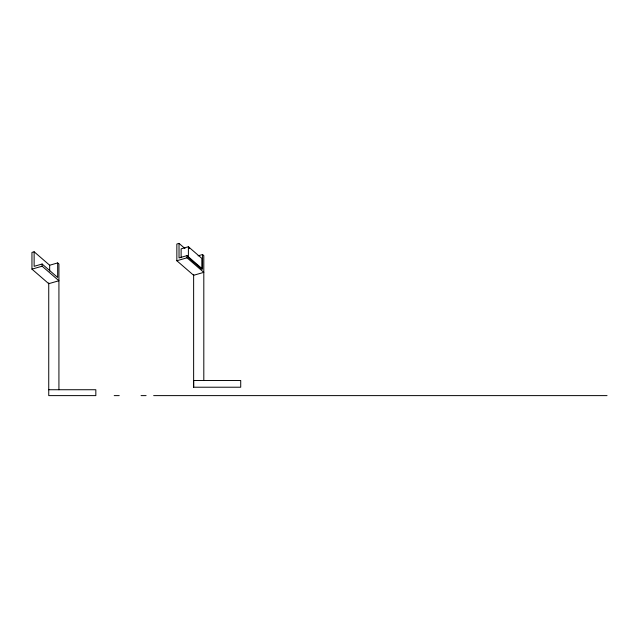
<?xml version="1.0" encoding="UTF-8"?>
<svg xmlns="http://www.w3.org/2000/svg" width="639" height="639" viewBox="0 0 639 639"><rect width="100%" height="100%" fill="white"/><g stroke="black" fill="none" stroke-linecap="round" stroke-linejoin="round"><path stroke-width="0.96" d="M34.131 251.782L31.95 252.413L31.95 269.139L48.74 283.684L58.924 280.745L42.126 266.199L42.126 264.019L34.131 266.327L34.131 251.782L49.666 265.233L49.666 271.056M31.95 269.139L42.126 266.199M49.666 265.233L57.662 262.925L58.924 264.019L58.924 389.734M179.024 243.387L176.843 244.018L176.843 260.744L193.633 275.289L203.809 272.35L187.019 257.805L187.019 255.624L179.024 257.932L179.024 243.387L184.943 248.515M189.384 248.411L188.393 246.742L188.393 257.653L201.828 269.283L201.828 258.38L188.393 246.742L181.125 248.843L181.125 257.765M176.843 260.744L187.019 257.805M198.106 255.816L202.555 254.53L203.809 255.624L203.809 380.501M48.764 389.734L95.834 389.734L95.834 395.613L48.74 395.613L48.74 282.917M114.205 395.613L119.229 395.613M141.067 395.613L146.091 395.613M153.656 395.613L607.05 395.613M187.019 255.624L202.555 269.075L202.555 254.53M42.126 264.019L57.662 277.47L57.662 262.925M188.393 246.742L189.16 248.459M193.649 387.218L193.649 380.501L240.719 380.501L240.719 387.218L193.633 387.218L193.633 274.522"/></g></svg>
